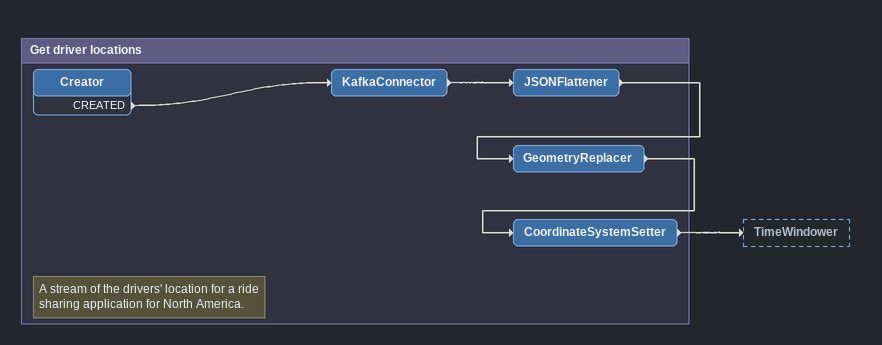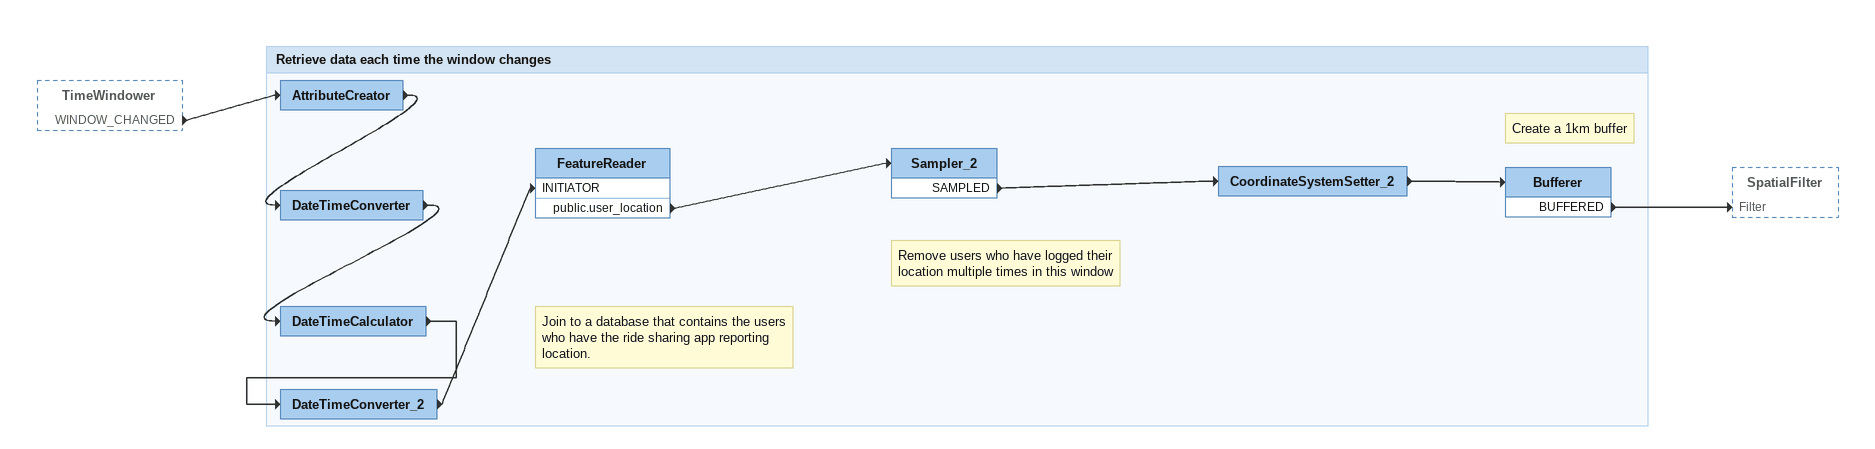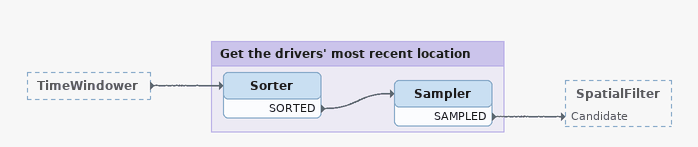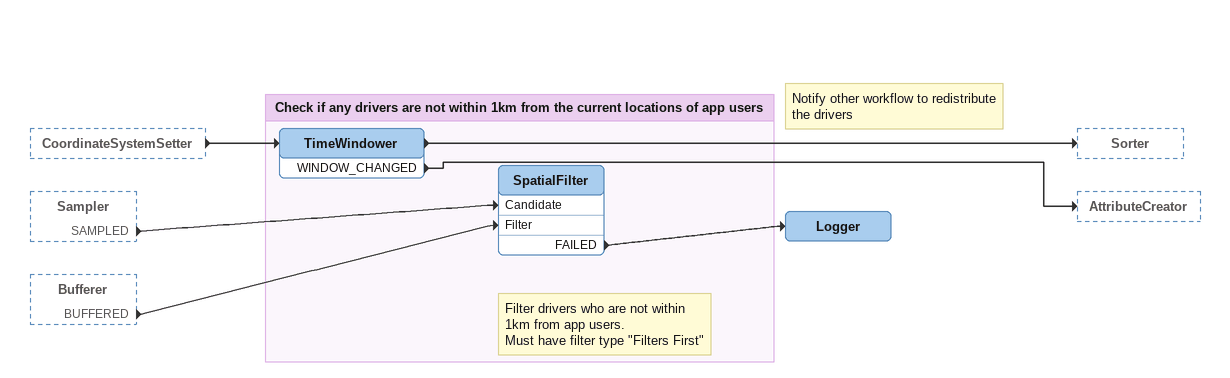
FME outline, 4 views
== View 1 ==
Bookmark: Get driver locations
Note: A stream of the drivers' location for a ride sharing application for North America.
Creator
    CREATED -> KafkaConnector
KafkaConnector
    -> JSONFlattener
JSONFlattener
    -> GeometryReplacer
GeometryReplacer
    -> CoordinateSystemSetter
CoordinateSystemSetter
    -> TimeWindower

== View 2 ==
TimeWindower [outside]
    WINDOW_CHANGED -> AttributeCreator

Bookmark: Retrieve data each time the window changes
AttributeCreator
    -> DateTimeConverter
DateTimeConverter
    -> DateTimeCalculator
DateTimeCalculator
    -> DateTimeConverter_2
DateTimeConverter_2
    -> FeatureReader [INITIATOR]
Note: Join to a database that contains the users who have the ride sharing app reporting location.
FeatureReader
    public.user_location -> Sampler_2
Note: Remove users who have logged their location multiple times in this window
Sampler_2
    SAMPLED -> CoordinateSystemSetter_2
CoordinateSystemSetter_2
    -> Bufferer
Note: Create a 1km buffer
Bufferer
    BUFFERED -> SpatialFilter [Filter]

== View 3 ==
TimeWindower [outside]
    -> Sorter

Bookmark: Get the drivers' most recent location
Sorter
    SORTED -> Sampler
Sampler
    SAMPLED -> SpatialFilter [Candidate]

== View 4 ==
CoordinateSystemSetter [outside]
    -> TimeWindower
Sampler [outside]
    SAMPLED -> SpatialFilter [Candidate]
Bufferer [outside]
    BUFFERED -> SpatialFilter [Filter]
Note: Notify other workflow to redistribute the drivers
Logger

Bookmark: Check if any drivers are not within 1km from the current locations of app users
TimeWindower
    -> Sorter
    WINDOW_CHANGED -> AttributeCreator
Note: Filter drivers who are not within 1km from app users. / Must have filter type "Filters First"
SpatialFilter
    FAILED -> Logger
